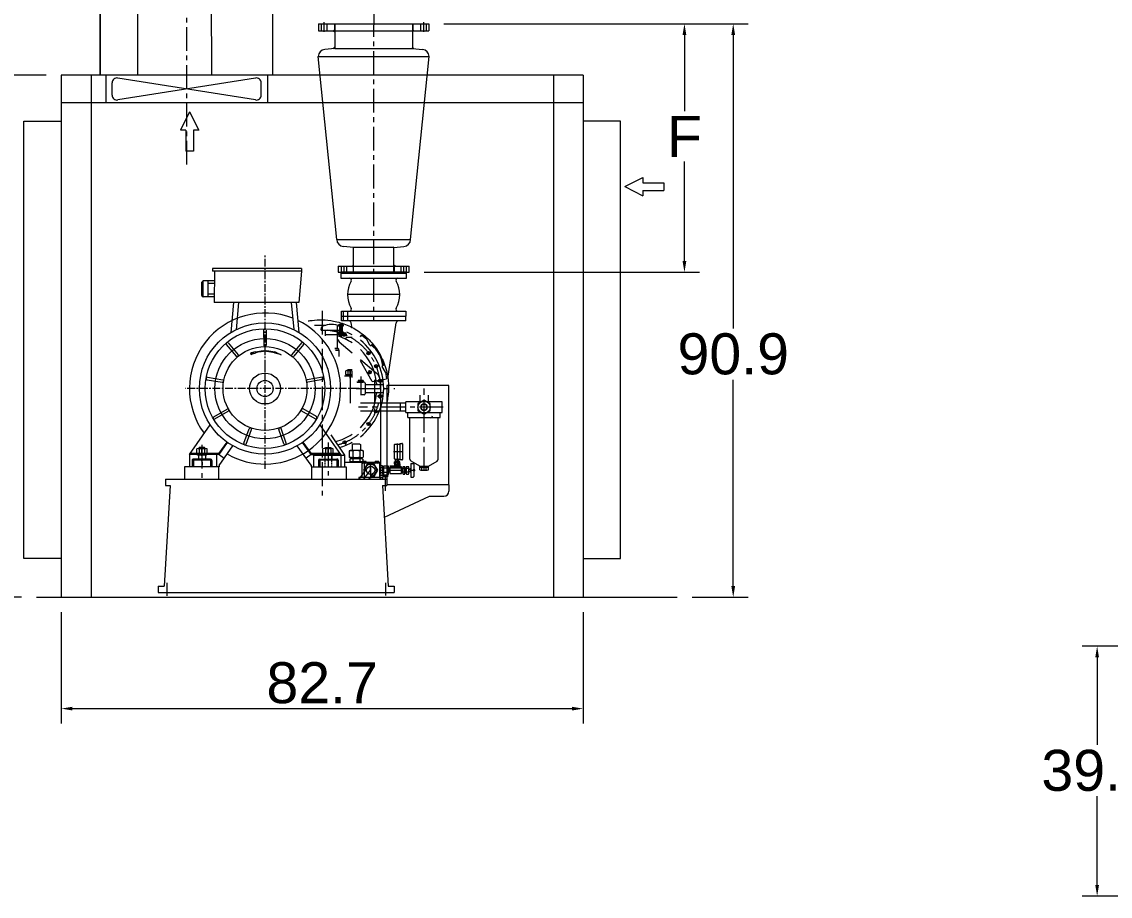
# Model space of a CAD drawing. Header units: inches. Extents: x 0 to 19814, y 0 to 15096.
# Drawn here: x 2314 to 6693, y 9548 to 13066 of the extents above; entities that cross this region are included whole.
import ezdxf

# ---------------------------------------------------------------- set-up
doc = ezdxf.new("R2010")
doc.units = ezdxf.units.IN
doc.header["$MEASUREMENT"] = 0
for name, pattern in [('CENTER', [50.8, 31.75, -6.35, 6.35, -6.35]), ('DASHDOT', [25.4, 12.7, -6.35, 0, -6.35]), ('EB_DASH', [6, 3, -3]), ('EB_DASHDOTDOT', [45, 30, -3, 3, -3, 3, -3])]:
    doc.linetypes.add(name, pattern=pattern)
doc.layers.get('Defpoints').update_dxf_attribs({"lineweight": 5})
for name, color, linetype, lineweight in [('CAXA1', 5, 'CENTER', 5), ('CAXA2', 6, 'EB_DASH', 5), ('CAXA3', 7, 'Continuous', 5), ('EB0', 7, 'Continuous', 5)]:
    doc.layers.add(name, color=color, linetype=linetype, lineweight=lineweight)
doc.styles.add('Roman', font='arial.ttf')
doc.styles.get("Standard").update_dxf_attribs({"font": 'arial.ttf'})
doc.dimstyles.new('ISO-25', dxfattribs={"dimscale": 30, "dimtxt": 1.5, "dimasz": 1.5, "dimexe": 2, "dimexo": 2, "dimtad": 1, "dimtih": 1, "dimtoh": 1, "dimdec": 1, "dimlfac": 0.03937, "dimdsep": 46, "dimtxsty": 'Standard', "dimcen": 2.5, "dimclrd": 7, "dimclre": 7, "dimclrt": 7, "dimadec": 0, "dimazin": 0, "dimtfac": 1, "dimtdec": 1, "dimtmove": 0, "dimatfit": 3, "dimfxl": 1, "dimlwd": 5, "dimlwe": 5, "dimarcsym": 0})

# ---------------------------------------------------------------- blocks, each defined once
blk = doc.blocks.new('*D34')
at = {"color": 7, "linetype": 'Continuous', "lineweight": 5, "transparency": 16777216}
for p, q in [((2412.9, 12850.5), (1863.5, 12850.5)), ((1923.5, 12805.5), (1923.5, 11759.5)), ((1923.5, 10795.5), (1923.5, 11553.5)), ((2312.9, 10750.5), (1863.5, 10750.5))]:
    blk.add_line(p, q, dxfattribs=at)
at = {"color": 7, "transparency": 16777216}
for points in [[(1916, 12805.5), (1931, 12805.5), (1923.5, 12850.5)], [(1916, 10795.5), (1931, 10795.5), (1923.5, 10750.5)]]:
    blk.add_solid(points, dxfattribs=at)
at = {"layer": 'Defpoints', "color": 0, "transparency": 16777216}
for p in [(1923.5, 12850.5), (2472.9, 12850.5), (2372.9, 10750.5)]:
    blk.add_point(p, dxfattribs=at)
at = {"color": 7, "lineweight": 5, "transparency": 16777216, "insert": (1923.5, 11656.5), "char_height": 165, "attachment_point": 5, "style": 'Roman'}
blk.add_mtext('82.7', dxfattribs=at)
blk = doc.blocks.new('*D45')
at = {"color": 7, "linetype": 'Continuous', "lineweight": 5, "transparency": 16777216}
for p, q in [((4012.6, 13058.1), (5236.7, 13058.1)), ((5176.7, 13013.1), (5176.7, 11831.9)), ((5176.7, 10795.5), (5176.7, 11625.9)), ((5010.8, 10750.5), (5236.7, 10750.5))]:
    blk.add_line(p, q, dxfattribs=at)
at = {"color": 7, "transparency": 16777216}
for points in [[(5169.2, 13013.1), (5184.2, 13013.1), (5176.7, 13058.1)], [(5169.2, 10795.5), (5184.2, 10795.5), (5176.7, 10750.5)]]:
    blk.add_solid(points, dxfattribs=at)
at = {"layer": 'Defpoints', "color": 0, "transparency": 16777216}
for p in [(3952.6, 13058.1), (5176.7, 13058.1), (4950.8, 10750.5)]:
    blk.add_point(p, dxfattribs=at)
at = {"color": 7, "lineweight": 5, "transparency": 16777216, "insert": (5176.7, 11728.9), "char_height": 165, "attachment_point": 5, "style": 'Roman'}
blk.add_mtext('90.9', dxfattribs=at)
blk = doc.blocks.new('*D29')
at = {"color": 7, "linetype": 'Continuous', "lineweight": 5, "transparency": 16777216}
for p, q in [((3574.1, 13118.1), (3574.1, 13409.5)), ((3886.1, 13118.1), (3886.1, 13409.5)), ((3619.1, 13349.5), (3841.1, 13349.5))]:
    blk.add_line(p, q, dxfattribs=at)
at = {"color": 7, "transparency": 16777216}
for points in [[(3619.1, 13357), (3619.1, 13342), (3574.1, 13349.5)], [(3841.1, 13357), (3841.1, 13342), (3886.1, 13349.5)]]:
    blk.add_solid(points, dxfattribs=at)
at = {"layer": 'Defpoints', "color": 0, "transparency": 16777216}
for p in [(3886.1, 13349.5), (3574.1, 13058.1), (3886.1, 13058.1)]:
    blk.add_point(p, dxfattribs=at)
at = {"color": 7, "lineweight": 5, "transparency": 16777216, "insert": (3730.1, 13450.7), "char_height": 165, "attachment_point": 5, "style": 'Roman'}
blk.add_mtext('E', dxfattribs=at)
blk = doc.blocks.new('*D30')
at = {"color": 7, "linetype": 'Continuous', "lineweight": 5, "transparency": 16777216}
for p, q in [((4012.6, 13058.1), (5040.4, 13058.1)), ((4980.4, 13013.1), (4980.4, 12705.8)), ((4980.4, 12103.1), (4980.4, 12503.3)), ((3932.6, 12058.1), (5040.4, 12058.1))]:
    blk.add_line(p, q, dxfattribs=at)
at = {"color": 7, "transparency": 16777216}
for points in [[(4972.9, 13013.1), (4987.9, 13013.1), (4980.4, 13058.1)], [(4972.9, 12103.1), (4987.9, 12103.1), (4980.4, 12058.1)]]:
    blk.add_solid(points, dxfattribs=at)
at = {"layer": 'Defpoints', "color": 0, "transparency": 16777216}
for p in [(3952.6, 13058.1), (3872.6, 12058.1), (4980.4, 12058.1)]:
    blk.add_point(p, dxfattribs=at)
at = {"color": 7, "lineweight": 5, "transparency": 16777216, "insert": (4980.4, 12604.6), "char_height": 165, "attachment_point": 5, "style": 'Roman'}
blk.add_mtext('F', dxfattribs=at)
blk = doc.blocks.new('*D31')
at = {"color": 7, "linetype": 'Continuous', "lineweight": 5, "transparency": 16777216}
for p, q in [((2719.3, 13576.5), (1464.5, 13576.5)), ((1524.5, 13531.5), (1524.5, 12309.5)), ((1524.5, 10795.5), (1524.5, 12103.4)), ((2312.9, 10750.5), (1464.5, 10750.5))]:
    blk.add_line(p, q, dxfattribs=at)
at = {"color": 7, "transparency": 16777216}
for points in [[(1517, 13531.5), (1532, 13531.5), (1524.5, 13576.5)], [(1517, 10795.5), (1532, 10795.5), (1524.5, 10750.5)]]:
    blk.add_solid(points, dxfattribs=at)
at = {"layer": 'Defpoints', "color": 0, "transparency": 16777216}
for p in [(1524.5, 13576.5), (2779.3, 13576.5), (2372.9, 10750.5)]:
    blk.add_point(p, dxfattribs=at)
at = {"color": 7, "lineweight": 5, "transparency": 16777216, "insert": (1524.5, 12206.4), "char_height": 165, "attachment_point": 5, "style": 'Roman'}
blk.add_mtext('111.3', dxfattribs=at)
blk = doc.blocks.new('*D44')
at = {"color": 7, "linetype": 'Continuous', "lineweight": 5, "transparency": 16777216}
for p, q in [((7056.5, 10553.7), (6580.8, 10553.7)), ((6640.8, 10508.7), (6640.8, 10156.3)), ((6640.8, 9592.8), (6640.8, 9950.2)), ((7056.5, 9547.8), (6580.8, 9547.8))]:
    blk.add_line(p, q, dxfattribs=at)
at = {"color": 7, "transparency": 16777216}
for points in [[(6633.3, 10508.7), (6648.3, 10508.7), (6640.8, 10553.7)], [(6633.3, 9592.8), (6648.3, 9592.8), (6640.8, 9547.8)]]:
    blk.add_solid(points, dxfattribs=at)
at = {"layer": 'Defpoints', "color": 0, "transparency": 16777216}
for p in [(7116.5, 10553.7), (6640.8, 9547.8), (7116.5, 9547.8)]:
    blk.add_point(p, dxfattribs=at)
at = {"color": 7, "lineweight": 5, "transparency": 16777216, "insert": (6640.8, 10053.2), "char_height": 165, "attachment_point": 5, "style": 'Roman'}
blk.add_mtext('39.6', dxfattribs=at)
blk = doc.blocks.new('*D33')
at = {"color": 7, "linetype": 'Continuous', "lineweight": 5, "transparency": 16777216}
for p, q in [((2472.9, 10690.5), (2472.9, 10242.6)), ((4572.9, 10690.5), (4572.9, 10242.6)), ((2517.9, 10302.6), (4527.9, 10302.6))]:
    blk.add_line(p, q, dxfattribs=at)
at = {"color": 7, "transparency": 16777216}
for points in [[(2517.9, 10310.1), (2517.9, 10295.1), (2472.9, 10302.6)], [(4527.9, 10310.1), (4527.9, 10295.1), (4572.9, 10302.6)]]:
    blk.add_solid(points, dxfattribs=at)
at = {"layer": 'Defpoints', "color": 0, "transparency": 16777216}
for p in [(2472.9, 10750.5), (4572.9, 10750.5), (4572.9, 10302.6)]:
    blk.add_point(p, dxfattribs=at)
at = {"color": 7, "lineweight": 5, "transparency": 16777216, "insert": (3522.9, 10405.6), "char_height": 165, "attachment_point": 5, "style": 'Roman'}
blk.add_mtext('82.7', dxfattribs=at)

msp = doc.modelspace()

# ---------------------------------------------------------------- linework, layer by layer
at = {"color": 7, "lineweight": 5}
for p, q in [((3079.21, 12850.5), (3077, 13576.5)), ((2629.93, 12850.5), (2629.93, 13263.5)), ((2630.93, 12850.5), (2630.93, 13264.5)), ((3323.93, 12850.5), (3323.93, 13264.5)), ((3324.93, 12850.5), (3324.93, 13263.5)), ((2779.25, 13198.5), (2779.25, 12850.5)), ((3507.61, 13058.15), (3952.61, 13058.15)), ((3507.61, 13058.15), (3507.61, 13030.15)), ((3519.11, 13058.15), (3519.11, 13030.15)), ((3530.11, 13064.48), (3530.11, 13025.56)), ((3541.11, 13058.15), (3541.11, 13030.15)), ((3573.11, 13058.15), (3573.11, 13034.15)), ((3574.11, 13058.15), (3574.11, 12958.13)), ((3587.61, 13058.15), (3872.61, 13058.15)), ((3886.11, 13058.15), (3886.11, 12958.15)), ((3887.11, 13058.15), (3887.11, 13034.15)), ((3919.11, 13058.15), (3919.11, 13030.15)), ((3930.11, 13064.48), (3930.11, 13025.56)), ((3941.11, 13058.15), (3941.11, 13030.15)), ((3952.61, 13058.15), (3952.61, 13030.15)), ((3507.61, 13030.15), (3952.61, 13030.15)), ((3569.11, 13030.15), (3574.11, 13035.15)), ((3569.11, 13030.15), (3574.11, 13025.15)), ((3891.11, 13030.15), (3886.11, 13035.15)), ((3891.11, 13030.15), (3886.11, 13025.15)), ((3569.13, 12957.71), (3574.11, 12963.65)), ((3569.13, 12957.71), (3574.11, 12963.65)), ((3891.09, 12957.71), (3886.11, 12963.65)), ((3891.09, 12957.71), (3886.11, 12963.65)), ((3891.09, 12957.71), (3886.11, 12963.65)), ((3891.09, 12957.71), (3886.11, 12963.65)), ((3581.42, 12190.13), (3506.42, 12926.15)), ((3506.42, 12926.15), (3953.81, 12926.15)), ((3574.11, 12958.15), (3533.77, 12954.62)), ((3574.09, 12958.13), (3886.13, 12958.15)), ((3878.81, 12190.15), (3953.81, 12926.15)), ((3886.11, 12958.15), (3926.46, 12954.62)), ((2472.93, 12850.5), (2472.93, 10750.5)), ((4572.93, 12850.5), (2472.93, 12850.5)), ((2592.93, 12850.5), (2592.93, 10750.5)), ((2652.93, 12850.5), (2652.93, 12740.5)), ((3254.79, 12751.45), (2701.07, 12839.55)), ((3254.79, 12839.55), (2701.07, 12751.45)), ((3302.93, 12850.5), (3302.93, 12740.5)), ((4452.93, 12850.5), (4452.93, 11607.84)), ((4572.93, 12850.5), (4572.93, 10750.5)), ((2677.93, 12771.2), (2677.93, 12819.8)), ((3277.93, 12771.2), (3277.93, 12819.8)), ((4572.93, 12740.5), (2472.93, 12740.5)), ((2989.71, 12703.1), (2953.09, 12630.5)), ((2989.71, 12703.1), (3026.32, 12630.5)), ((2322.93, 10906.5), (2322.93, 12666.5)), ((2322.93, 12666.5), (2472.93, 12666.5)), ((4722.93, 12666.5), (4572.93, 12666.5)), ((4722.93, 10906.5), (4722.93, 12666.5)), ((2974.28, 12630.5), (2953.09, 12630.5)), ((2974.28, 12630.5), (2974.28, 12545.29)), ((3026.32, 12630.5), (3005.13, 12630.5)), ((3005.13, 12630.5), (3005.13, 12545.29)), ((3005.13, 12545.29), (2974.28, 12545.29)), ((4740.2, 12402.9), (4812.8, 12439.51)), ((4812.8, 12439.51), (4812.8, 12418.32)), ((4740.2, 12402.9), (4812.8, 12366.28)), ((4812.8, 12418.32), (4898, 12418.32)), ((4898, 12418.32), (4898, 12387.47)), ((4812.8, 12387.47), (4812.8, 12366.28)), ((4812.8, 12387.47), (4898, 12387.47)), ((3581.42, 12190.13), (3878.81, 12190.15)), ((3649.11, 12158.15), (3608.77, 12161.68)), ((3811.11, 12158.15), (3649.11, 12158.15)), ((3649.11, 12058.15), (3649.11, 12158.15)), ((3811.11, 12162.15), (3810.94, 12162.15)), ((3811.11, 12158.15), (3851.46, 12161.68)), ((3811.11, 12058.15), (3811.11, 12158.15)), ((3644.11, 12082.15), (3649.11, 12087.15)), ((3816.11, 12082.15), (3811.11, 12087.15)), ((3081.16, 12073.12), (3081.13, 12062.37)), ((3439.94, 12062.37), (3081.13, 12062.37)), ((3439.92, 12072.95), (3081.16, 12073.12)), ((3089.13, 12062.37), (3088.79, 11936.44)), ((3439.94, 12062.37), (3429.47, 11936.63)), ((3439.92, 12072.95), (3439.94, 12062.37)), ((3587.61, 12082.15), (3587.61, 12058.15)), ((3587.61, 12082.15), (3872.61, 12082.15)), ((3587.61, 12058.15), (3872.61, 12058.15)), ((3597.61, 12054.3), (3862.61, 12054.3)), ((3597.61, 12054.3), (3597.61, 12034.3)), ((3599.11, 12082.15), (3599.11, 12058.15)), ((3860.11, 12058.15), (3600.11, 12058.15)), ((3610.11, 12084.71), (3610.11, 12055.15)), ((3621.11, 12082.15), (3621.11, 12058.15)), ((3644.11, 12082.15), (3649.11, 12077.15)), ((3648.11, 12078.15), (3648.11, 12058.15)), ((3816.11, 12082.15), (3811.11, 12077.15)), ((3812.11, 12078.15), (3812.11, 12058.15)), ((3839.11, 12082.15), (3839.11, 12058.15)), ((3861.11, 12082.15), (3861.11, 12058.15)), ((3862.61, 12034.3), (3862.61, 12054.3)), ((3872.61, 12058.15), (3872.61, 12082.15)), ((3039.15, 11964.78), (3039.04, 12018.03)), ((3089.03, 12023.04), (3044.04, 12023.04)), ((3044.15, 11959.8), (3044.09, 12023.04)), ((3064.09, 11959.8), (3064.09, 12023.04)), ((3089.02, 12013.04), (3064.09, 12013.04)), ((3597.61, 12034.3), (3862.61, 12034.3)), ((3088.85, 11959.8), (3044.15, 11959.8)), ((3088.85, 11969.8), (3064.09, 11969.8)), ((3835.3, 11968.22), (3624.92, 11968.38)), ((3154.43, 11936.44), (3088.79, 11936.44)), ((3429.47, 11936.63), (3154.43, 11936.44)), ((3165.78, 11936.44), (3155.53, 11815.67)), ((3185.82, 11936.46), (3176.58, 11827.21)), ((3398.59, 11936.61), (3408.29, 11827.7)), ((3418.66, 11936.62), (3429.39, 11816.24)), ((3600.11, 11902.15), (3860.11, 11902.15)), ((3600.11, 11882.15), (3600.11, 11902.15)), ((3600.11, 11862.15), (3600.11, 11882.15)), ((3600.11, 11882.15), (3860.11, 11882.15)), ((3600.11, 11882.15), (3860.11, 11882.15)), ((3608.61, 11882.15), (3608.61, 11902.15)), ((3608.61, 11862.15), (3608.61, 11882.15)), ((3626.61, 11882.15), (3626.61, 11902.15)), ((3626.61, 11862.15), (3626.61, 11882.15)), ((3860.11, 11902.15), (3860.11, 11882.15)), ((3860.11, 11862.15), (3860.11, 11882.15)), ((3287.49, 11826.08), (3287.61, 11764.12)), ((3297.48, 11825.86), (3297.6, 11764.19)), ((3491.46, 11844.83), (3537.93, 11844.83)), ((3518.34, 11825.49), (3518.34, 11830.65)), ((3518.34, 11825.49), (3602.34, 11825.49)), ((3536.34, 11802.75), (3536.34, 11825.49)), ((3582.93, 11841.41), (3582.93, 11825.41)), ((3582.93, 11825.49), (3582.93, 11797.07)), ((3584.34, 11751.31), (3584.34, 11825.49)), ((3588.69, 11847.08), (3588.69, 11841.41)), ((3607.17, 11841.41), (3588.69, 11841.41)), ((3604.86, 11847.81), (3591, 11847.81)), ((3592.93, 11841.41), (3593.68, 11839.91)), ((3602.93, 11841.41), (3592.93, 11841.41)), ((3592.93, 11841.41), (3592.93, 11802.16)), ((3602.93, 11839.91), (3592.93, 11839.91)), ((3593.31, 11847.08), (3593.31, 11841.41)), ((3593.68, 11839.91), (3593.68, 11801.41)), ((3860.11, 11862.15), (3600.11, 11862.3)), ((3600.26, 11832.12), (3600.34, 11832.12)), ((3602.93, 11841.41), (3602.18, 11839.91)), ((3602.18, 11839.91), (3602.18, 11801.41)), ((3602.34, 11825.49), (3602.34, 11830.65)), ((3602.55, 11847.08), (3602.55, 11841.41)), ((3602.93, 11841.41), (3602.93, 11802.16)), ((3607.17, 11847.08), (3607.17, 11841.41)), ((3642.95, 11833.03), (3639.7, 11855.3)), ((3787.63, 11630.16), (3820.52, 11855.3)), ((3536.44, 11808.12), (3584.24, 11808.12)), ((3587.54, 11816.67), (3587.54, 11807.81)), ((3590.14, 11817.44), (3605.73, 11817.44)), ((3590.14, 11807.04), (3605.73, 11807.04)), ((3592.73, 11807.81), (3592.73, 11816.67)), ((3593.68, 11801.41), (3592.93, 11802.16)), ((3602.93, 11802.16), (3592.93, 11802.16)), ((3602.18, 11801.41), (3593.68, 11801.41)), ((3602.18, 11801.41), (3602.93, 11802.16)), ((3603.13, 11807.81), (3603.13, 11816.67)), ((3608.32, 11816.67), (3608.32, 11807.81)), ((3643.43, 11795.42), (3619.92, 11795.42)), ((3619.92, 11795.42), (3619.92, 11794.08)), ((3676.43, 11799.55), (3680.89, 11804.86)), ((3676.43, 11798.22), (3679.62, 11802.01)), ((3702.08, 11787.08), (3680.89, 11804.86)), ((3714.94, 11764.8), (3702.08, 11787.08)), ((3137.27, 11767.45), (3177.19, 11720.05)), ((3145.07, 11773.7), (3184.81, 11726.54)), ((3253.22, 11738.18), (3255.81, 11737.05)), ((3332.42, 11738.22), (3332.84, 11736.3)), ((3350.22, 11729), (3332.42, 11738.22)), ((3440.25, 11774.44), (3400.51, 11726.9)), ((3447.76, 11767.85), (3408.22, 11720.53)), ((3587.84, 11751.31), (3573.35, 11751.31)), ((3588.84, 11750.31), (3573.92, 11750.31)), ((3576.7, 11745.38), (3589.34, 11745.38)), ((3588.84, 11750.31), (3587.84, 11751.31)), ((3588.84, 11750.31), (3588.84, 11745.31)), ((3589.34, 11745.38), (3589.34, 11719.86)), ((3591.86, 11777.92), (3643.43, 11734.65)), ((3721.79, 11766.7), (3719.85, 11764.39)), ((3238.34, 11730.18), (3234.34, 11731.77)), ((3236.64, 11726.23), (3238.34, 11730.18)), ((3256.43, 11734.63), (3254.77, 11732.39)), ((3332.18, 11733.89), (3330.86, 11732.43)), ((3350.22, 11729), (3330.86, 11732.43)), ((3676.43, 11706.95), (3740.07, 11653.56)), ((3723.9, 11619.29), (3676.43, 11701.5)), ((3617.61, 11646.86), (3617.61, 11661.21)), ((3621.94, 11662.49), (3643.43, 11662.49)), ((3624.93, 11664.43), (3626.43, 11665.93)), ((3624.93, 11664.43), (3624.93, 11662.49)), ((3643.43, 11664.43), (3624.93, 11664.43)), ((3626.27, 11661.21), (3626.27, 11646.86)), ((3626.27, 11656.06), (3626.27, 11646.86)), ((3626.43, 11662.49), (3626.43, 11665.93)), ((3643.43, 11665.93), (3626.43, 11665.93)), ((3634.93, 11644.31), (3634.93, 11665.49)), ((3634.93, 11639.16), (3634.93, 11660.34)), ((3634.93, 11637.57), (3634.93, 11648.57)), ((3643.43, 11635.42), (3643.43, 11660.79)), ((3714.56, 11661.11), (3709.67, 11658.29)), ((3709.67, 11658.29), (3709.67, 11652.64)), ((3709.67, 11652.64), (3714.56, 11649.82)), ((3719.45, 11658.29), (3714.56, 11661.11)), ((3719.45, 11652.64), (3714.56, 11649.82)), ((3719.45, 11652.64), (3719.45, 11658.29)), ((3777.3, 11656.79), (3764.62, 11678.76)), ((3769.54, 11683.71), (3766.56, 11683.19)), ((3777.3, 11656.79), (3782.11, 11629.55)), ((3059.89, 11625.97), (3120.94, 11615.33)), ((3061.85, 11635.78), (3122.6, 11625.19)), ((3524.08, 11636.69), (3463.08, 11625.82)), ((3525.6, 11626.81), (3464.89, 11615.98)), ((3643.43, 11640.42), (3612.79, 11640.42)), ((3643.43, 11645.57), (3619.83, 11645.57)), ((3619.83, 11640.57), (3619.83, 11645.57)), ((3621.94, 11645.59), (3643.43, 11645.59)), ((3633.81, 11641.21), (3634.98, 11645.57)), ((3636.23, 11640.57), (3637.57, 11645.57)), ((3692.44, 11615.42), (3665.93, 11615.42)), ((3667.54, 11622.15), (3667.54, 11615.42)), ((3667.54, 11615.42), (3688.32, 11615.42)), ((3670.14, 11622.92), (3685.73, 11622.92)), ((3672.74, 11622.15), (3672.74, 11615.42)), ((3683.13, 11622.15), (3683.13, 11615.42)), ((3688.32, 11622.15), (3688.32, 11615.42)), ((3695.44, 11612.42), (3695.44, 11568.42)), ((3695.44, 11606.42), (3769.91, 11606.42)), ((3723.9, 11619.29), (3782.11, 11629.55)), ((3757.93, 11615.26), (3757.93, 11276.06)), ((4452.93, 11607.84), (4452.93, 10750.5)), ((3692.44, 11565.42), (3676.43, 11565.42)), ((3695.44, 11574.42), (3769.8, 11574.42)), ((4032.93, 11602.73), (3782.93, 11602.73)), ((3782.93, 11602.73), (3782.93, 11202.73)), ((3916.43, 11563.93), (3916.43, 11536.41)), ((3949.43, 11563.93), (3949.43, 11536.41)), ((4032.93, 11202.73), (4032.93, 11602.73)), ((3859.93, 11531.92), (3676.43, 11531.92)), ((3837.43, 11498.92), (3837.43, 11531.92)), ((3859.93, 11494.41), (3859.93, 11536.41)), ((4005.92, 11536.41), (3859.93, 11536.41)), ((3932.93, 11543.72), (3908.42, 11529.57)), ((3908.42, 11529.57), (3908.42, 11501.27)), ((3957.44, 11529.57), (3932.93, 11543.72)), ((3957.44, 11501.27), (3957.44, 11529.57)), ((4005.92, 11494.41), (4005.92, 11536.41)), ((3086.75, 11476.63), (3140.09, 11507.56)), ((3091.55, 11467.86), (3145.16, 11498.94)), ((3494.56, 11468.74), (3441.1, 11499.47)), ((3499.75, 11477.28), (3446.03, 11508.17)), ((3859.93, 11498.92), (3676.43, 11498.92)), ((3859.92, 11494.41), (3997.93, 11494.41)), ((3859.93, 11494.41), (4005.92, 11494.41)), ((3867.93, 11474.41), (3867.93, 11494.41)), ((3867.93, 11474.41), (3997.93, 11474.41)), ((3875.93, 11306.59), (3875.93, 11474.41)), ((3908.42, 11501.27), (3932.93, 11487.12)), ((3932.93, 11487.12), (3957.44, 11501.27)), ((3989.93, 11306.59), (3989.93, 11474.41)), ((3997.93, 11474.41), (3997.93, 11494.41)), ((2988.59, 11324.48), (3072.28, 11444.96)), ((3598.27, 11325.62), (3514.13, 11445.79)), ((3208.12, 11370.71), (3229.1, 11428.7)), ((3217.44, 11367.09), (3238.52, 11425.35)), ((3369.18, 11367.6), (3347.98, 11425.51)), ((3378.65, 11370.81), (3357.35, 11429)), ((3614.32, 11322.6), (3558.5, 11404.62)), ((3018.2, 11330.13), (3018.2, 11347.26)), ((3023.4, 11348.8), (3054.58, 11348.8)), ((3026.93, 11351.1), (3028.43, 11352.6)), ((3026.93, 11351.1), (3026.93, 11348.8)), ((3026.93, 11351.1), (3050.93, 11351.1)), ((3049.43, 11352.6), (3028.43, 11352.6)), ((3028.59, 11347.26), (3028.59, 11330.13)), ((3038.99, 11327.06), (3038.99, 11351.8)), ((3049.38, 11347.26), (3049.38, 11330.13)), ((3050.93, 11351.1), (3049.43, 11352.6)), ((3050.93, 11351.1), (3050.93, 11348.8)), ((3059.77, 11330.13), (3059.77, 11347.26)), ((3108.43, 11324.91), (3142.28, 11373.17)), ((3108.45, 11329.91), (3140.16, 11374.66)), ((3108.52, 11280.91), (3163.87, 11359.67)), ((3478.51, 11281.6), (3422.86, 11360.16)), ((3478.43, 11325.6), (3444.4, 11373.74)), ((3478.39, 11330.6), (3446.51, 11375.23)), ((3526.09, 11330.13), (3526.09, 11347.26)), ((3562.47, 11348.8), (3531.29, 11348.8)), ((3534.93, 11351.1), (3536.43, 11352.6)), ((3534.93, 11351.1), (3534.93, 11348.8)), ((3558.93, 11351.1), (3534.93, 11351.1)), ((3536.43, 11352.6), (3557.43, 11352.6)), ((3536.48, 11347.26), (3536.48, 11330.13)), ((3557.27, 11347.26), (3557.27, 11330.13)), ((3558.93, 11351.1), (3557.43, 11352.6)), ((3558.93, 11351.1), (3558.93, 11348.8)), ((3567.66, 11330.13), (3567.66, 11347.26)), ((3645.27, 11366.42), (3642.94, 11365.07)), ((3642.94, 11365.07), (3642.94, 11341.42)), ((3674.6, 11366.42), (3645.27, 11366.42)), ((3674.6, 11366.42), (3676.94, 11365.07)), ((3676.94, 11365.07), (3676.94, 11341.42)), ((3812.99, 11364.43), (3812.99, 11308.43)), ((3814.99, 11366.43), (3835.99, 11366.43)), ((3835.99, 11369.68), (3835.99, 11303.18)), ((3835.99, 11369.68), (3843.99, 11369.68)), ((3845.99, 11367.68), (3845.99, 11305.18)), ((3108.47, 11324.91), (2988.59, 11324.48)), ((2988.59, 11324.48), (2988.69, 11274.79)), ((3108.45, 11329.91), (2992.07, 11329.49)), ((3078.68, 11302.2), (2999.96, 11301.14)), ((2999.96, 11301.14), (2999.96, 11274.8)), ((3073.83, 11306.04), (3004.97, 11306.14)), ((3004.97, 11306.14), (3004.97, 11274.81)), ((3057.18, 11328.6), (3020.68, 11328.6)), ((3020.68, 11322.6), (3020.68, 11328.6)), ((3057.18, 11322.6), (3020.68, 11322.6)), ((3023.4, 11328.6), (3054.58, 11328.6)), ((3025.52, 11324.82), (3025.52, 11306.11)), ((3037.38, 11322.6), (3037.59, 11323.37)), ((3037.59, 11323.37), (3038.99, 11328.6)), ((3038.93, 11319.6), (3038.93, 11331.6)), ((3040.48, 11322.6), (3042.09, 11328.6)), ((3053.47, 11324.85), (3053.52, 11306.07)), ((3057.18, 11322.6), (3057.18, 11328.6)), ((3073.83, 11306.04), (3073.78, 11274.87)), ((3078.82, 11301.09), (3079.09, 11274.88)), ((3099.32, 11275.41), (3099.32, 11322.6)), ((3108.47, 11324.91), (3128.83, 11309.81)), ((3478.39, 11325.6), (3458.08, 11310.43)), ((3478.39, 11330.6), (3594.77, 11330.62)), ((3478.39, 11325.6), (3598.27, 11325.62)), ((3489.32, 11322.6), (3479.72, 11325.71)), ((3489.32, 11322.6), (3614.32, 11322.6)), ((3489.32, 11275.41), (3489.32, 11322.6)), ((3508.13, 11301.89), (3507.96, 11275.69)), ((3508.26, 11303.01), (3586.98, 11302.24)), ((3513.1, 11306.86), (3581.96, 11307.22)), ((3513.1, 11306.86), (3513.26, 11275.7)), ((3528.68, 11328.6), (3565.18, 11328.6)), ((3528.68, 11322.6), (3528.68, 11328.6)), ((3528.68, 11322.6), (3565.18, 11322.6)), ((3562.47, 11328.6), (3531.29, 11328.6)), ((3533.38, 11325.75), (3533.41, 11306.97)), ((3545.38, 11322.6), (3543.77, 11328.6)), ((3548.28, 11323.37), (3546.88, 11328.6)), ((3548.48, 11322.6), (3548.28, 11323.37)), ((3561.34, 11325.83), (3561.41, 11307.11)), ((3565.18, 11322.6), (3565.18, 11328.6)), ((3581.96, 11307.22), (3582.08, 11275.89)), ((3586.98, 11302.24), (3587.08, 11275.91)), ((3598.27, 11325.62), (3598.35, 11275.94)), ((3614.32, 11275.41), (3614.32, 11322.6)), ((3635.43, 11341.42), (3631.64, 11339.23)), ((3631.64, 11339.23), (3631.64, 11314.61)), ((3635.43, 11312.42), (3631.64, 11314.61)), ((3636.94, 11308.42), (3633.64, 11306.52)), ((3633.64, 11306.52), (3633.64, 11297.33)), ((3684.44, 11341.42), (3635.43, 11341.42)), ((3635.43, 11341.42), (3642.94, 11341.42)), ((3635.43, 11312.42), (3684.44, 11312.42)), ((3640.44, 11312.42), (3635.43, 11312.42)), ((3636.94, 11308.42), (3682.94, 11308.42)), ((3640.44, 11308.42), (3636.94, 11308.42)), ((3640.44, 11312.42), (3640.44, 11308.42)), ((3645.79, 11339.23), (3645.79, 11314.61)), ((3645.79, 11306.52), (3645.79, 11297.33)), ((3674.1, 11339.23), (3674.1, 11314.61)), ((3674.1, 11306.52), (3674.1, 11297.33)), ((3679.44, 11312.42), (3679.44, 11308.42)), ((3682.94, 11308.42), (3686.24, 11306.52)), ((3684.44, 11341.42), (3688.24, 11339.23)), ((3684.44, 11312.42), (3688.24, 11314.61)), ((3686.24, 11306.52), (3686.24, 11297.33)), ((3688.24, 11339.23), (3688.24, 11314.61)), ((3814.99, 11306.43), (3816.49, 11306.43)), ((3816.49, 11304.43), (3816.49, 11307.51)), ((3816.49, 11304.43), (3832.49, 11304.43)), ((3817.24, 11303.98), (3817.24, 11304.43)), ((3817.24, 11296.43), (3817.24, 11303.98)), ((3831.74, 11303.98), (3831.74, 11304.43)), ((3831.74, 11296.43), (3831.74, 11303.98)), ((3832.49, 11304.43), (3832.49, 11307.51)), ((3832.49, 11306.43), (3835.99, 11306.43)), ((3843.99, 11303.18), (3835.99, 11303.18)), ((3106.42, 11275.41), (2969.32, 11275.41)), ((2969.32, 11275.41), (2969.32, 11225.42)), ((3108.52, 11274.91), (2988.69, 11274.79)), ((3106.42, 11275.41), (3106.42, 11225.42)), ((3108.52, 11280.91), (3108.52, 11274.91)), ((3478.51, 11281.6), (3478.52, 11275.6)), ((3478.52, 11275.6), (3598.35, 11275.94)), ((3479.43, 11275.41), (3619.43, 11275.41)), ((3479.43, 11275.41), (3479.43, 11225.42)), ((3755.44, 11293.43), (3614.32, 11293.43)), ((3619.43, 11275.41), (3619.43, 11225.42)), ((3636.94, 11295.43), (3633.64, 11297.33)), ((3682.94, 11295.43), (3636.94, 11295.43)), ((3640.94, 11295.5), (3640.94, 11293.43)), ((3671.18, 11225.42), (3704.62, 11271.16)), ((3678.94, 11295.5), (3678.94, 11293.43)), ((3682.94, 11295.43), (3686.24, 11297.33)), ((3752.94, 11290.42), (3682.94, 11290.42)), ((3682.94, 11290.42), (3682.94, 11232.42)), ((3684.43, 11291.02), (3684.43, 11296.22)), ((3697.57, 11296.82), (3686.31, 11296.82)), ((3697.57, 11290.42), (3686.31, 11290.42)), ((3688.19, 11296.22), (3688.19, 11291.02)), ((3703.79, 11285.93), (3689.64, 11261.43)), ((3689.64, 11261.43), (3693.11, 11255.42)), ((3695.69, 11296.22), (3695.69, 11291.02)), ((3699.45, 11291.02), (3699.45, 11296.22)), ((3732.09, 11285.93), (3703.79, 11285.93)), ((3746.24, 11261.43), (3732.09, 11285.93)), ((3732.09, 11236.92), (3746.24, 11261.43)), ((3736.43, 11291.02), (3736.43, 11296.22)), ((3749.57, 11296.82), (3738.31, 11296.82)), ((3749.57, 11290.42), (3738.31, 11290.42)), ((3740.19, 11296.22), (3740.19, 11291.02)), ((3747.69, 11296.22), (3747.69, 11291.02)), ((3751.45, 11291.02), (3751.45, 11296.22)), ((3752.94, 11290.42), (3752.94, 11232.42)), ((3755.44, 11293.43), (3755.44, 11225.42)), ((3755.49, 11288.43), (3755.49, 11225.42)), ((3755.49, 11246.7), (3755.49, 11276.15)), ((3756.98, 11281.06), (3764, 11281.06)), ((3764, 11271.24), (3756.98, 11271.24)), ((3765.49, 11246.7), (3765.49, 11276.15)), ((3765.49, 11274.93), (3769.49, 11274.93)), ((3768.49, 11247.93), (3768.49, 11274.93)), ((3768.49, 11273.93), (3769.49, 11273.93)), ((3769.49, 11275.28), (3769.49, 11261.43)), ((3769.49, 11247.57), (3769.49, 11261.43)), ((3770.95, 11279.9), (3788.03, 11279.9)), ((3788.03, 11270.66), (3770.95, 11270.66)), ((3789.49, 11247.57), (3789.49, 11275.28)), ((3789.49, 11270.93), (3791.49, 11270.93)), ((3791.49, 11270.93), (3791.49, 11251.93)), ((3791.49, 11268.43), (3794.49, 11267.58)), ((3791.49, 11254.43), (3794.5, 11255.28)), ((3842.49, 11274.93), (3794.49, 11274.93)), ((3794.49, 11274.72), (3794.49, 11247.93)), ((3794.66, 11279.74), (3814.66, 11279.74)), ((3794.66, 11261.74), (3814.66, 11261.74)), ((3795.67, 11261.43), (3841.34, 11261.43)), ((3813.52, 11287.43), (3813.52, 11295.43)), ((3813.52, 11287.43), (3813.52, 11279.43)), ((3814.66, 11279.74), (3834.66, 11279.74)), ((3814.66, 11261.74), (3834.66, 11261.74)), ((3832.72, 11296.43), (3816.26, 11296.43)), ((3832.72, 11278.43), (3816.26, 11278.43)), ((3817.24, 11296.43), (3831.74, 11296.43)), ((3817.49, 11293.93), (3831.49, 11293.93)), ((3817.49, 11280.43), (3817.49, 11293.93)), ((3817.49, 11280.43), (3831.49, 11280.43)), ((3818.67, 11279.74), (3838.67, 11279.74)), ((3818.74, 11293.93), (3818.74, 11296.43)), ((3818.74, 11280.43), (3818.74, 11293.93)), ((3819.01, 11287.43), (3819.01, 11295.43)), ((3819.01, 11287.43), (3819.01, 11279.43)), ((3819.49, 11274.93), (3819.49, 11278.43)), ((3820.49, 11274.93), (3820.49, 11278.43)), ((3821.99, 11279.43), (3821.99, 11280.43)), ((3821.99, 11279.43), (3826.99, 11279.43)), ((3826.99, 11279.43), (3826.99, 11280.43)), ((3828.49, 11274.93), (3828.49, 11278.43)), ((3829.49, 11274.93), (3829.49, 11278.43)), ((3829.97, 11287.43), (3829.97, 11295.43)), ((3829.97, 11287.43), (3829.97, 11279.43)), ((3830.24, 11293.93), (3830.24, 11296.43)), ((3830.24, 11280.43), (3830.24, 11293.93)), ((3831.49, 11280.43), (3831.49, 11293.93)), ((3835.46, 11287.43), (3835.46, 11295.43)), ((3835.46, 11287.43), (3835.46, 11279.43)), ((3842.49, 11247.93), (3842.49, 11274.93)), ((3842.49, 11270.03), (3845.49, 11270.03)), ((3845.49, 11271.43), (3847.11, 11271.43)), ((3845.49, 11271.43), (3845.49, 11251.43)), ((3845.49, 11270.03), (3847.11, 11270.03)), ((3847.11, 11249.73), (3847.11, 11273.12)), ((3848.26, 11277.01), (3854.96, 11277.01)), ((3854.96, 11269.22), (3848.26, 11269.22)), ((3856.11, 11249.73), (3856.11, 11273.12)), ((3856.11, 11271.43), (3860.49, 11271.43)), ((3856.11, 11270.03), (3860.49, 11270.03)), ((3860.49, 11249.73), (3860.49, 11273.12)), ((3861.64, 11277.01), (3870.34, 11277.01)), ((3870.34, 11269.22), (3861.64, 11269.22)), ((3871.49, 11249.73), (3871.49, 11273.12)), ((3871.49, 11266.43), (3878.49, 11266.43)), ((3871.49, 11256.43), (3878.49, 11256.43)), ((3878.49, 11256.43), (3878.49, 11269.66)), ((3879.99, 11269.66), (3878.49, 11269.66)), ((3878.49, 11266.43), (3878.49, 11252.66)), ((3879.99, 11288.93), (3879.99, 11261.43)), ((3879.99, 11288.93), (3888.99, 11288.93)), ((3879.99, 11261.43), (3879.99, 11233.93)), ((3915.61, 11277.9), (3880.93, 11297.93)), ((3891.99, 11285.93), (3891.99, 11236.93)), ((3891.99, 11257.43), (3891.99, 11265.43)), ((3891.99, 11265.43), (3893.69, 11265.43)), ((3893.71, 11257.43), (3891.99, 11257.43)), ((3894.02, 11257.7), (3892.31, 11257.7)), ((3894.7, 11261.83), (3894.7, 11261.03)), ((3895.09, 11261.83), (3894.7, 11261.83)), ((3895.09, 11261.03), (3894.7, 11261.03)), ((3915.61, 11262.68), (3915.61, 11277.9)), ((3915.61, 11277.9), (3950.25, 11277.9)), ((3915.61, 11273.9), (3950.25, 11273.9)), ((3919.94, 11261.4), (3945.92, 11261.4)), ((3924.27, 11262.68), (3924.27, 11273.9)), ((3941.59, 11262.68), (3941.59, 11273.9)), ((3950.25, 11277.9), (3984.93, 11297.93)), ((3950.25, 11262.68), (3950.25, 11277.9)), ((2892.92, 11225.42), (2892.92, 11200.42)), ((2892.93, 11225.42), (2892.93, 11200.42)), ((2892.93, 11225.42), (3782.93, 11225.42)), ((2984.93, 11225.42), (3080.93, 11225.42)), ((3670.44, 11232.42), (3670.44, 11225.42)), ((3765.44, 11232.42), (3670.44, 11232.42)), ((3710.62, 11225.42), (3730.91, 11251.22)), ((3719.66, 11236.92), (3732.09, 11236.92)), ((3764, 11251.61), (3756.98, 11251.61)), ((3756.98, 11241.8), (3764, 11241.8)), ((3757.97, 11235.42), (3757.97, 11232.42)), ((3757.97, 11232.42), (3757.97, 11225.42)), ((3765.44, 11232.42), (3765.44, 11225.42)), ((3765.49, 11247.93), (3769.49, 11247.93)), ((3766.73, 11241.09), (3766.73, 11235.42)), ((3785.21, 11235.42), (3766.73, 11235.42)), ((3768.49, 11248.93), (3769.49, 11248.93)), ((3782.9, 11241.82), (3769.04, 11241.82)), ((3788.03, 11252.19), (3770.95, 11252.19)), ((3770.95, 11242.95), (3788.03, 11242.95)), ((3771.35, 11241.09), (3771.35, 11235.42)), ((3780.59, 11241.09), (3780.59, 11235.42)), ((3782.92, 11225.42), (3782.92, 11200.42)), ((3782.93, 11225.42), (3782.93, 11200.43)), ((3782.93, 11225.42), (3782.93, 11200.42)), ((3785.21, 11241.09), (3785.21, 11235.42)), ((3789.49, 11251.93), (3791.49, 11251.93)), ((3794.49, 11247.93), (3842.49, 11247.93)), ((3842.49, 11252.83), (3845.49, 11252.83)), ((3845.49, 11252.83), (3847.11, 11252.83)), ((3845.49, 11251.43), (3847.11, 11251.43)), ((3854.96, 11253.63), (3848.26, 11253.63)), ((3848.26, 11245.84), (3854.96, 11245.84)), ((3856.11, 11252.83), (3860.49, 11252.83)), ((3856.11, 11251.43), (3860.49, 11251.43)), ((3870.34, 11253.63), (3861.64, 11253.63)), ((3861.64, 11245.84), (3870.34, 11245.84)), ((3879.99, 11252.66), (3878.49, 11252.66)), ((3879.99, 11233.93), (3888.99, 11233.93)), ((2910.88, 11200.82), (2887.14, 10795.42)), ((2892.93, 11200.42), (2910.86, 11200.42)), ((3765, 11200.43), (3782.93, 11200.43)), ((3765, 11200.42), (3782.92, 11200.42)), ((3765, 11200.42), (3782.92, 11200.42)), ((3765, 11200.42), (3788.72, 10795.42)), ((2472.93, 10906.5), (2322.93, 10906.5)), ((4572.93, 10906.5), (4722.93, 10906.5)), ((2862.93, 10795.42), (2862.93, 10770.42)), ((2862.93, 10795.42), (2887.14, 10795.42)), ((3788.72, 10795.42), (3812.93, 10795.42)), ((3812.93, 10795.42), (3812.93, 10770.42)), ((2372.93, 10750.5), (4950.78, 10750.5)), ((2862.93, 10770.42), (3812.93, 10770.42))]:
    msp.add_line(p, q, dxfattribs=at)
at = {"color": 7, "linetype": 'DASHDOT', "lineweight": 5}
for p, q in [((3039.17, 11345.3), (3039.52, 11274.85)), ((3547.62, 11346.25), (3547.52, 11275.8))]:
    msp.add_line(p, q, dxfattribs=at)
at = {"color": 7, "lineweight": 5}
for centre, radius in [((3292.93, 11590.11), 264.11), ((3292.93, 11590.11), 240.75), ((3292.93, 11590.11), 201.83), ((3612.86, 11807.52), 6.5), ((3292.93, 11590.41), 168.78), ((3292.81, 11740.42), 3), ((3709.74, 11733), 6.5), ((3292.93, 11590.41), 62.24), ((3714.56, 11655.46), 4.89), ((3740.21, 11679.92), 6.5), ((3292.94, 11590.41), 32.5), ((3755.86, 11621.56), 6.5), ((3755.86, 11559.27), 6.5), ((3932.93, 11515.42), 24.51), ((3932.92, 11515.42), 12.5), ((3932.92, 11515.42), 12.5), ((3709.74, 11447.84), 6.5), ((3613.42, 11373.94), 6.5), ((3717.94, 11261.43), 16.5)]:
    msp.add_circle(centre, radius, dxfattribs=at)
for centre, radius, start, end in [((3536.38, 12924.73), 30, 95, 177.29569), ((3923.84, 12924.73), 30, 2.70431, 85), ((2697.93, 12819.8), 20, 80.95922, 180), ((3257.93, 12819.8), 20, 0, 99.04078), ((2697.93, 12771.2), 20, 180, 279.04078), ((3257.93, 12771.2), 20, 260.95922, 0), ((3611.38, 12191.56), 30, 182.72849, 265), ((3848.84, 12191.56), 30, 275, 357.29569), ((3044.04, 12018.04), 5, 89.99533, 180.11998), ((3730.11, 11968.3), 105.19, 149.17626, 210.91433), ((3632.91, 12026.3), 8, 329.17627, 90), ((3827.32, 12026.3), 8, 90, 210.82373), ((3730.11, 11968.3), 105.19, 329.08567, 30.82374), ((3044.15, 11964.8), 5, 180.11998, 270.00361), ((3633, 11910.15), 8, 270, 30.91433), ((3827.22, 11910.15), 8, 149.08567, 270), ((3292.93, 11590.41), 304, 68.52452, 216.36046), ((3292.93, 11590.41), 304, 240.01155, 64.22543), ((3292.48, 11825.86), 5, 2.81785, 177.40095), ((3530.34, 11830.65), 12, 110.66732, 180), ((3560.34, 11751.12), 97, 69.33268, 110.66732), ((3591, 11843.79), 4.02, 54.96996, 125.03004), ((3597.93, 11832.81), 15, 72.06607, 107.93393), ((3590.34, 11830.65), 12, 0, 69.33268), ((3604.86, 11843.79), 4.02, 54.96996, 125.03004), ((3631.78, 11854.15), 8, 8.31105, 90), ((3828.44, 11854.15), 8, 90, 171.68895), ((3607.93, 11797.07), 25, 180, 230), ((3522.85, 11590.33), 220, 56.76176, 73.76937), ((3590.14, 11812.65), 4.79, 57.13277, 122.86723), ((3590.14, 11811.83), 4.79, 237.13277, 302.86723), ((3597.93, 11799.44), 18, 73.22135, 106.77865), ((3597.93, 11825.04), 18, 253.22135, 286.77865), ((3605.73, 11812.65), 4.79, 57.13277, 122.86723), ((3605.73, 11811.83), 4.79, 237.13277, 302.86723), ((3615.92, 11794.08), 4, 245.44891, 0), ((3522.93, 11590.41), 247.5, 60.86309, 66.51719), ((3522.93, 11590.41), 247.5, 308.33305, 51.66695), ((3681.92, 11800.08), 3, 50.00002, 140.00002), ((3141.25, 11770.48), 5, 42.81785, 217.40095), ((3292.89, 11590.42), 151.25, 93.0474, 104.19107), ((3292.89, 11590.42), 148.75, 93.09867, 104.19107), ((3292.6, 11764.19), 5, 180, 0), ((3292.89, 11590.42), 151.25, 74.68662, 86.98353), ((3292.89, 11590.42), 148.75, 74.68662, 86.93278), ((3443.93, 11771.06), 5, 322.81785, 137.40095), ((3522.85, 11590.33), 220, 5.37634, 45.72351), ((3717.54, 11766.3), 3, 210, 320.00002), ((3657.41, 11674.43), 109.5, 4.59052, 55.23981), ((3657.42, 11674.43), 112.5, 4.72883, 55.10138), ((3180.98, 11723.32), 5, 220, 40), ((3404.39, 11723.74), 5, 140, 320), ((3621.94, 11654.51), 7.98, 57.13277, 122.86723), ((3634.93, 11632.49), 30, 73.53615, 106.77865), ((3707.93, 11615.26), 50, 0, 50), ((3767.22, 11680.26), 3, 99.82649, 210), ((3060.98, 11630.85), 5, 82.81785, 257.40095), ((3121.73, 11620.26), 5, 260, 80), ((3464.02, 11620.91), 5, 100, 280), ((3524.72, 11631.73), 5, 282.81785, 97.40095), ((3621.94, 11653.56), 7.98, 237.13277, 302.86723), ((3634.93, 11675.59), 30, 253.22135, 286.46385), ((3665.93, 11618.42), 3, 180, 270), ((3670.14, 11618.13), 4.79, 57.13277, 122.86723), ((3677.93, 11604.92), 18, 73.22135, 106.77865), ((3685.73, 11618.13), 4.79, 57.13277, 122.86723), ((3692.44, 11612.42), 3, 0, 90), ((3746.86, 11611.42), 5, 185.37634, 270), ((3522.85, 11590.33), 220, 314.27649, 354.66587), ((3692.44, 11568.42), 3, 270, 0), ((3746.87, 11569.42), 5, 90, 174.66586), ((3932.92, 11515.42), 12.5, 90, 270), ((3932.93, 11515.42), 12.5, 270, 90), ((3089.25, 11472.3), 5, 122.81785, 297.40095), ((3142.59, 11503.23), 5, 300, 120), ((3443.6, 11503.8), 5, 60, 240), ((3497.06, 11473.07), 5, 242.81785, 57.40095), ((3740.22, 11500.91), 6.5, 197.88505, 342.11495), ((3958.82, 11480.44), 8, 239.17627, 360), ((3233.8, 11426.99), 5, 340, 160), ((3352.68, 11427.22), 5, 20, 200), ((3522.85, 11590.33), 220, 284.3006, 303.23824), ((3023.4, 11339.22), 9.57, 57.13277, 122.86723), ((3038.99, 11312.8), 36, 73.22135, 106.77865), ((3054.58, 11339.22), 9.57, 57.13277, 122.86723), ((3212.82, 11369.01), 5, 162.81785, 337.40095), ((3373.88, 11369.31), 5, 202.81785, 17.40095), ((3531.29, 11339.22), 9.57, 57.13277, 122.86723), ((3546.88, 11312.8), 36, 73.22135, 106.77865), ((3562.47, 11339.22), 9.57, 57.13277, 122.86723), ((3522.93, 11590.41), 247.5, 286.5673, 299.13691), ((3814.99, 11364.43), 2, 90, 180), ((3843.99, 11367.68), 2, 0, 90), ((3004.96, 11301.14), 5, 89.91581, 180), ((3023.4, 11338.17), 9.57, 237.13277, 302.86723), ((3038.99, 11364.6), 36, 253.22135, 286.77865), ((3054.58, 11338.17), 9.57, 237.13277, 302.86723), ((3073.82, 11301.04), 5, 0.58104, 89.91581), ((3513.13, 11301.86), 5, 90.29935, 179.63412), ((3531.29, 11338.17), 9.57, 237.13277, 302.86723), ((3546.88, 11364.6), 36, 253.22135, 286.77865), ((3562.47, 11338.17), 9.57, 237.13277, 302.86723), ((3581.98, 11302.22), 5, 0.21516, 90.29935), ((3638.71, 11328.89), 12.53, 55.61575, 124.38425), ((3638.71, 11324.95), 12.53, 235.61575, 304.38425), ((3639.71, 11297.78), 10.64, 55.17482, 124.82518), ((3659.94, 11294.59), 46.83, 90, 107.58795), ((3659.94, 11359.25), 46.83, 252.41205, 270), ((3659.94, 11254.92), 53.5, 90, 105.33717), ((3659.95, 11294.59), 46.83, 72.41205, 90), ((3659.95, 11359.25), 46.83, 270, 287.58795), ((3659.95, 11254.92), 53.5, 74.66283, 90), ((3681.17, 11328.89), 12.53, 55.61575, 124.38425), ((3681.17, 11324.95), 12.53, 235.61575, 304.38425), ((3680.17, 11297.78), 10.64, 55.17482, 124.82518), ((3814.99, 11308.43), 2, 180, 270), ((3824.49, 11336.43), 30, 254.53399, 285.46601), ((3843.99, 11305.18), 2, 270, 0), ((3885.93, 11306.59), 10, 180, 240), ((3979.93, 11306.59), 10, 300, 0), ((3639.71, 11306.06), 10.64, 235.17482, 304.82518), ((3659.94, 11348.92), 53.5, 254.66283, 270), ((3659.95, 11348.92), 53.5, 270, 285.33717), ((3680.17, 11306.06), 10.64, 235.17482, 304.82518), ((3686.31, 11293.59), 3.23, 54.42999, 125.57001), ((3686.31, 11293.65), 3.23, 234.42999, 305.57001), ((3691.94, 11284.82), 12, 71.77609, 108.22391), ((3691.94, 11302.42), 12, 251.77609, 288.22391), ((3717.94, 11261.43), 24, 275.27144, 190.40862), ((3697.57, 11293.59), 3.23, 54.42999, 125.57001), ((3697.57, 11293.65), 3.23, 234.42999, 305.57001), ((3738.31, 11293.59), 3.23, 54.42999, 125.57001), ((3738.31, 11293.65), 3.23, 234.42999, 305.57001), ((3743.94, 11284.82), 12, 71.77609, 108.22391), ((3743.94, 11302.42), 12, 251.77609, 288.22391), ((3749.57, 11293.59), 3.23, 54.42999, 125.57001), ((3749.57, 11293.65), 3.23, 234.42999, 305.57001), ((3764.3, 11276.15), 8.81, 146.1491, 213.8509), ((3788.49, 11261.43), 33, 162.69712, 197.30288), ((3756.68, 11276.15), 8.81, 326.1491, 33.8509), ((3756.68, 11276.15), 8.81, 326.1491, 33.8509), ((3732.49, 11261.43), 33, 342.69712, 17.30288), ((3777.54, 11275.28), 8.05, 144.96996, 215.03004), ((3799.49, 11261.43), 30, 162.06607, 180), ((3799.49, 11261.43), 30, 180, 197.93393), ((3781.44, 11275.28), 8.05, 324.96996, 35.03004), ((3759.49, 11261.43), 30, 0, 17.93393), ((3759.49, 11261.43), 30, 342.06607, 0), ((3814.88, 11268.18), 20.39, 160.67144, 199.32856), ((3814.88, 11254.68), 20.39, 160.6457, 199.32856), ((3816.26, 11292.16), 4.26, 49.93201, 130.06799), ((3816.26, 11282.69), 4.26, 229.93201, 310.06799), ((3824.49, 11280.88), 15.54, 69.33452, 110.66548), ((3824.49, 11293.97), 15.54, 249.33452, 290.66548), ((3832.72, 11292.16), 4.26, 49.93201, 130.06799), ((3832.72, 11282.69), 4.26, 229.93201, 310.06799), ((3822.1, 11268.18), 20.39, 340.67144, 19.32856), ((3822.1, 11254.68), 20.39, 340.67144, 19.32856), ((3854.29, 11273.12), 7.18, 147.13277, 212.86723), ((3874.11, 11261.43), 27, 163.22135, 196.77865), ((3848.93, 11273.12), 7.18, 327.13277, 32.86723), ((3829.11, 11261.43), 27, 343.22135, 16.77865), ((3867.67, 11273.12), 7.18, 147.13277, 212.86723), ((3887.49, 11261.43), 27, 163.22135, 196.77865), ((3864.31, 11273.12), 7.18, 327.13277, 32.86723), ((3844.49, 11261.43), 27, 343.22135, 16.77865), ((3888.99, 11285.93), 3, 0, 90), ((3888.7, 11261.43), 6.39, 3.58332, 38.7523), ((3888.7, 11261.43), 6.4, 321.2477, 356.41668), ((3919.94, 11269.38), 7.98, 237.13277, 302.86723), ((3932.93, 11291.4), 30, 253.22135, 286.77865), ((3945.92, 11269.38), 7.98, 237.13277, 302.86723), ((3764.3, 11246.7), 8.81, 146.1491, 213.8509), ((3756.68, 11246.7), 8.81, 326.1491, 33.8509), ((3769.04, 11237.8), 4.02, 54.96996, 125.03004), ((3777.54, 11247.57), 8.05, 144.96996, 215.03004), ((3775.97, 11226.82), 15, 72.06607, 107.93393), ((3782.9, 11237.8), 4.02, 54.96996, 125.03004), ((3781.44, 11247.57), 8.05, 324.96996, 35.03004), ((3854.29, 11249.73), 7.18, 147.13277, 212.86723), ((3848.93, 11249.73), 7.18, 327.13277, 32.86723), ((3867.67, 11249.73), 7.18, 147.13277, 212.86723), ((3864.31, 11249.73), 7.18, 327.13277, 32.86723), ((3888.99, 11236.93), 3, 270, 0)]:
    msp.add_arc(centre, radius, start, end, dxfattribs=at)
msp.add_open_spline([(3466.66, 11862.18), (3471.77, 11863.12), (3490.73, 11866.1), (3524.9, 11868.08), (3572.67, 11862.62), (3624.55, 11847.4), (3677.64, 11817.98), (3723.76, 11776.42), (3759.92, 11723.49), (3783.02, 11665.68), (3791.58, 11607.17), (3788.49, 11560.51), (3782.73, 11534.11), (3782.02, 11531.92)], degree=3, knots=[0, 0, 0, 0, 15.5827625, 57.5594234, 102.4622624, 159.4610252, 218.9164945, 283.4047178, 344.1817521, 410.0713349, 468.7424545, 520.3927727, 549.7412121, 549.7412121, 549.7412121, 549.7412121], dxfattribs=at)
msp.add_point((3714.56, 11655.46), dxfattribs=at)
at = {"layer": 'CAXA1', "linetype": 'CENTER', "lineweight": 5, "ltscale": 3}
for p, q in [((2977.93, 12491.75), (2977.93, 13658.9)), ((3730.08, 13100.69), (3729.35, 11862.22)), ((3850.11, 12084.71), (3850.11, 12055.15)), ((3522.93, 11903.07), (3522.93, 11151.84)), ((3597.93, 11850.81), (3597.93, 11798.41)), ((3597.93, 11818.21), (3597.93, 11804.04)), ((3609.72, 11799.94), (3616.88, 11817.23)), ((3703.85, 11728.48), (3718.7, 11739.87)), ((3292.94, 11657.91), (3292.94, 11672.91)), ((3634.93, 11661.97), (3634.93, 11590.42)), ((3707.07, 11651.14), (3722.05, 11659.79)), ((3718.51, 11648.63), (3710.62, 11662.3)), ((3733.67, 11677.21), (3750.96, 11684.37)), ((3634.93, 11632.42), (3634.93, 11643.42)), ((3677.93, 11638.69), (3677.93, 11582.26)), ((3677.93, 11625.92), (3677.93, 11567.42)), ((3732.93, 11624.92), (3732.93, 11486.08)), ((3744.16, 11620.02), (3762.72, 11622.46)), ((3634.94, 11598.13), (3634.94, 11531.71)), ((3659.42, 11590.67), (3815.15, 11590.42)), ((3932.93, 11259.96), (3932.93, 11590.53)), ((3744.16, 11560.81), (3762.72, 11558.37)), ((3932.93, 11487.91), (3932.93, 11542.93)), ((3932.93, 11495.92), (3932.93, 11534.92)), ((3932.93, 11499.92), (3932.93, 11530.92)), ((4009.85, 11515.42), (3669.31, 11515.42)), ((3733.67, 11503.63), (3750.96, 11496.47)), ((3703.85, 11452.36), (3718.7, 11440.96)), ((3038.93, 11364.21), (3038.93, 11221.48)), ((3546.88, 11327.06), (3546.88, 11351.8)), ((3546.93, 11372.8), (3546.93, 11240.89)), ((3610.59, 11380.79), (3617.75, 11363.5)), ((3824.49, 11368.94), (3824.49, 11273.21)), ((3546.93, 11319.6), (3546.93, 11331.6)), ((3691.94, 11289.82), (3691.94, 11299.82)), ((3691.94, 11299.4), (3691.94, 11225.42)), ((3743.94, 11289.82), (3743.94, 11299.82)), ((3810.35, 11336.43), (3849.21, 11336.43)), ((3689.19, 11224.84), (3717.93, 11261.42)), ((3717.93, 11290.7), (3717.93, 11231.03)), ((3717.93, 11261.42), (3717.93, 11290.7)), ((3753.98, 11261.43), (3767, 11261.43)), ((3789.43, 11270.74), (3848.55, 11270.74)), ((3809.47, 11270.74), (3838.05, 11270.74)), ((3824.49, 11297.93), (3824.49, 11270.93)), ((3882.49, 11261.43), (3896.59, 11261.43)), ((3775.97, 11244.82), (3775.97, 11207.42)), ((3775.97, 11244.56), (3775.97, 11179.21)), ((2897.93, 10808.43), (2897.93, 10756.69)), ((3777.93, 10808.43), (3777.93, 10757.51))]:
    msp.add_line(p, q, dxfattribs=at)
at = {"layer": 'CAXA1', "linetype": 'CENTER', "lineweight": 5}
for p, q in [((3292.93, 11267.9), (3292.93, 12130.16)), ((3671.9, 11590.68), (2971.71, 11590.18))]:
    msp.add_line(p, q, dxfattribs=at)
at = {"layer": 'CAXA1', "linetype": 'CENTER', "lineweight": 5, "ltscale": 3}
for centre, radius, start, end in [((3522.93, 11590.41), 235, 285.29213, 85.14418), ((3292.81, 11590.42), 150, 63.93537, 112.47245)]:
    msp.add_arc(centre, radius, start, end, dxfattribs=at)
at = {"layer": 'CAXA2', "color": 7, "linetype": 'EB_DASHDOTDOT', "lineweight": 5}
for p, q in [((3532.93, 11322.6), (3532.93, 11274.6)), ((3560.93, 11322.6), (3560.93, 11274.6))]:
    msp.add_line(p, q, dxfattribs=at)
at = {"layer": 'CAXA2', "color": 7, "linetype": 'EB_DASH', "lineweight": 5}
msp.add_line((3717.94, 11240.42), (3717.94, 11225.42), dxfattribs=at)
msp.add_arc((3522.89, 11590.42), 85, 0, 0, dxfattribs=at)
at = {"layer": 'CAXA3', "color": 7, "linetype": 'Continuous', "lineweight": 5}
msp.add_circle((3292.81, 11740.42), 1.25, dxfattribs=at)
for radius, start, end in [(153, 105.02886, 112.5006), (147, 105.03004, 112.50062)]:
    msp.add_arc((3292.89, 11590.42), radius, start, end, dxfattribs=at)
at = {"layer": 'EB0', "color": 7, "lineweight": 5}
for p, q in [((4032.93, 11202.73), (3783.81, 11202.73)), ((4032.93, 11202.73), (4032.93, 11177.44)), ((3773.06, 11073.02), (3954.07, 11157.43)), ((3954.07, 11157.43), (4012.93, 11157.43))]:
    msp.add_line(p, q, dxfattribs=at)
msp.add_arc((4012.93, 11177.43), 20, 270, 0, dxfattribs=at)

# ---------------------------------------------------------------- dimensions: what is measured, and where the dimension line sits
at = {"color": 7, "lineweight": 5}
for base, p1, p2, picture, middle in [((1524.48, 13576.5), (2372.93, 10750.5), (2779.25, 13576.5), '*D31', (1524.48, 12206.44)), ((5176.74, 13058.15), (4950.78, 10750.5), (3952.61, 13058.15), '*D45', (5176.74, 11728.91)), ((1923.49, 12850.5), (2372.93, 10750.5), (2472.93, 12850.5), '*D34', (1923.49, 11656.54))]:
    dim = msp.add_linear_dim(base=base, p1=p1, p2=p2, angle=90, dimstyle='ISO-25', override={"dimtxt": 5.5, "dimpost": '\\X', "dimtxsty": 'Roman', "dimtofl": 1, "dimtmove": 1}, dxfattribs=at)
    dim.commit()
    dim.dimension.update_dxf_attribs({"geometry": picture, "text_midpoint": middle, "dimtype": 160})
dim = msp.add_linear_dim(base=(3886.11, 13349.46), p1=(3574.11, 13058.15), p2=(3886.11, 13058.15), text='E', dimstyle='ISO-25', override={"dimtxt": 5.5, "dimpost": '\\X', "dimtxsty": 'Roman', "dimtmove": 1}, dxfattribs=at)
dim.commit()
dim.dimension.update_dxf_attribs({"geometry": '*D29', "text_midpoint": (3730.11, 13349.46), "dimtype": 160})
for base, p1, p2, text, override, picture, middle in [((4980.37, 12058.15), (3952.61, 13058.15), (3872.61, 12058.15), 'F', {"dimtxt": 5.5, "dimpost": '\\X', "dimtxsty": 'Roman', "dimtmove": 1}, '*D30', (4980.37, 12604.57)), ((6640.84, 9547.75), (7116.54, 10553.75), (7116.54, 9547.75), '39.6', {"dimtxt": 5.5, "dimpost": '\\X', "dimtxsty": 'Roman', "dimtofl": 1, "dimtmove": 1}, '*D44', (6640.84, 10053.21))]:
    dim = msp.add_linear_dim(base=base, p1=p1, p2=p2, angle=90, text=text, dimstyle='ISO-25', override=override, dxfattribs=at)
    dim.commit()
    dim.dimension.update_dxf_attribs({"geometry": picture, "text_midpoint": middle, "dimtype": 160})
dim = msp.add_linear_dim(base=(4572.93, 10302.62), p1=(2472.93, 10750.5), p2=(4572.93, 10750.5), dimstyle='ISO-25', override={"dimtxt": 5.5, "dimpost": '\\X', "dimtxsty": 'Roman', "dimtofl": 1, "dimtmove": 1}, dxfattribs=at)
dim.commit()
dim.dimension.update_dxf_attribs({"geometry": '*D33', "text_midpoint": (3522.93, 10302.62), "dimtype": 160})

doc.saveas('drawing.dxf')
